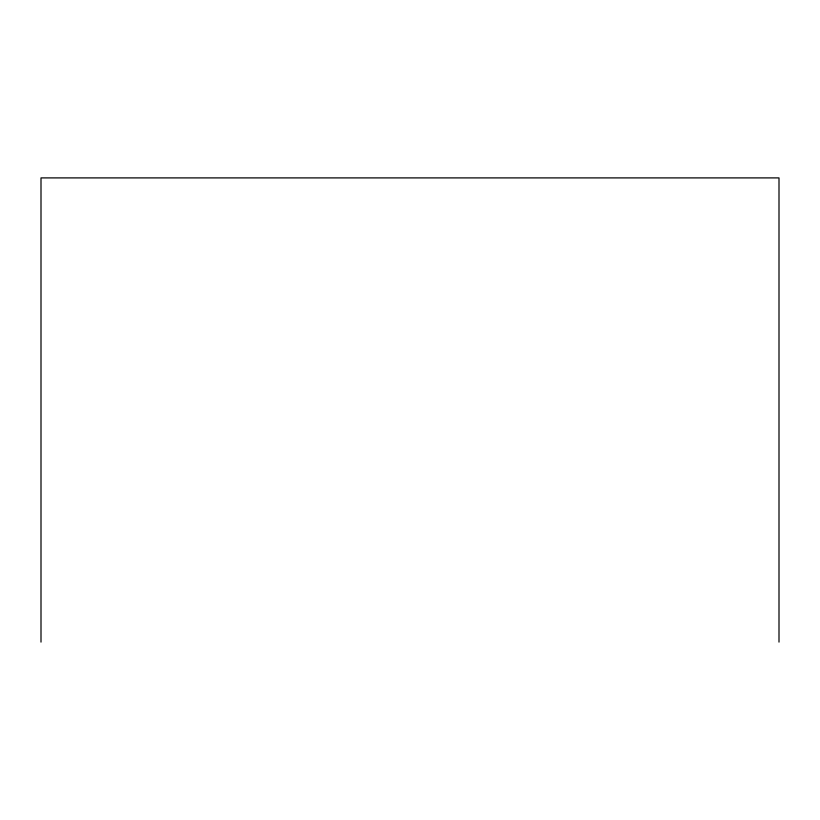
<?xml version="1.0" encoding="UTF-8"?>
<svg xmlns="http://www.w3.org/2000/svg" width="820" height="820" viewBox="0 0 820 820"><rect width="100%" height="100%" fill="white"/><g stroke="black" fill="none" stroke-linecap="round" stroke-linejoin="round"><path stroke-width="1.23" d="M779 642.101L779 177.899L41 177.899L41 642.101"/></g></svg>
